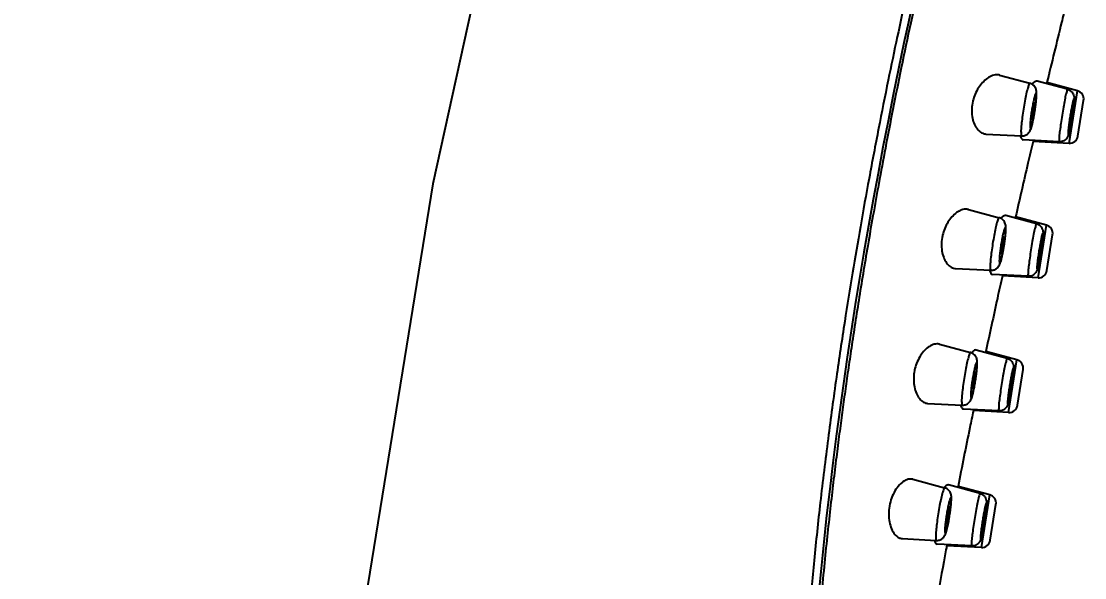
# Model space of a CAD drawing. Header units: millimetres. Extents: x 3631 to 3841, y 294 to 591.
# Drawn here: x 3685.21 to 3733.47, y 473.88 to 499.15 of the extents above; entities that cross this region are included whole.
import ezdxf

# ---------------------------------------------------------------- set-up
doc = ezdxf.new("R2010")
doc.units = ezdxf.units.MM
doc.header["$LTSCALE"] = 0.1
for name, color, linetype in [('DIM', 3, 'Continuous'), ('HP66100-001', 7, 'Continuous'), ('HP66100-004', 7, 'Continuous'), ('HP66100-005', 7, 'Continuous')]:
    doc.layers.add(name, color=color, linetype=linetype)
doc.styles.get("Standard").update_dxf_attribs({"font": 'arial.ttf'})
doc.dimstyles.new('STANDARD$0', dxfattribs={"dimscale": 0, "dimtxt": 3, "dimasz": 2.5, "dimexe": 1.25, "dimexo": 0.625, "dimtad": 1, "dimdsep": 46, "dimtxsty": 'Standard', "dimcen": 0, "dimclrt": 256, "dimadec": 0, "dimazin": 0, "dimtfac": 0.6, "dimtmove": 0, "dimatfit": 3, "dimfxl": 0, "dimtolj": 1, "dimarcsym": 0})

# ---------------------------------------------------------------- blocks, each defined once
blk = doc.blocks.new('*D49')
at = {"layer": 'Defpoints', "color": 0}
for p in [(3715.962922076446, 538.3824565455918), (3667.4633479389, 353.8126951768612), (3714.527057251681, 353.8126951768611)]:
    blk.add_point(p, dxfattribs=at)
at = {"layer": 'DIM', "color": 0, "lineweight": -2}
for p, q in [((3715.337922076446, 538.3824565455918), (3666.2133479389, 538.3824565455918)), ((3667.4633479389, 534.3824565455918), (3667.4633479389, 357.8126951768612)), ((3713.902057251681, 353.8126951768611), (3666.2133479389, 353.8126951768612))]:
    blk.add_line(p, q, dxfattribs=at)
at = {"layer": 'DIM', "color": 0}
for points in [[(3666.796681272233, 534.3824565455918), (3668.130014605566, 534.3824565455918), (3667.4633479389, 538.3824565455918)], [(3666.796681272233, 357.8126951768612), (3668.130014605566, 357.8126951768612), (3667.4633479389, 353.8126951768612)]]:
    blk.add_solid(points, dxfattribs=at)
at = {"layer": 'DIM', "color": 0, "insert": (3661.732618061683, 446.097575861227), "char_height": 10, "attachment_point": 5, "rotation": 90}
blk.add_mtext('\\A1;184.57', dxfattribs=at)

msp = doc.modelspace()

# ---------------------------------------------------------------- linework, layer by layer
at = {"layer": 'HP66100-001', "color": 7, "linetype": 'Continuous'}
msp.add_lwpolyline([(3715.367377130196, 537.9403911424042), (3709.014090213635, 515.1029354526199), (3703.884411671969, 491.7674382975969), (3700.009840312756, 467.8823783360713), (3697.288048991461, 442.833517704428), (3695.715399846029, 416.4986022504186), (3695.364275018963, 389.4784129970677), (3696.280082073176, 362.7523951216522)], dxfattribs=at)
for points, start_tangent, end_tangent in [([(3733.110535013895, 528.1821655526843), (3732.698967637878, 526.9383900770848), (3731.854656501157, 524.3287795600124), (3731.099736635878, 521.9233917564043), (3730.422995339817, 519.703062749176), (3729.81829841608, 517.6626834597583), (3729.278614539914, 515.7923543884527), (3728.771650557217, 513.9889911166669), (3728.265428635384, 512.1391251583532), (3727.801141765098, 510.3952749007361), (3727.375751691657, 508.7542217951204), (3726.968413150486, 507.1405956581567), (3726.56462063656, 505.4967542597587), (3726.15467799813, 503.7785498802469), (3725.744270339282, 502.0036804890472), (3725.350405608178, 500.2436640633763), (3724.962255306148, 498.4493608628206), (3724.549859569229, 496.4704353015336), (3724.11228028165, 494.2771313417666), (3723.682699265443, 492.0141710819845), (3723.286246694117, 489.8108185447433), (3722.93161025901, 487.7275753873857), (3722.576073143778, 485.509339015687), (3722.199093192715, 482.9794996108426), (3721.81925986911, 480.1871381759757), (3721.467834020873, 477.2999180555257), (3721.184587909891, 474.6606724699931), (3720.950787464199, 472.1593230938153), (3720.746512215013, 469.5833639478242), (3720.567252667308, 466.7683478687622), (3720.421901670236, 463.5769479552546), (3720.335858533484, 460.0061552934616), (3720.346019925928, 456.0731722333574), (3720.535248678965, 451.699949482138), (3720.949761823952, 447.5196463699226)], (-0.3161643400950561, -0.9487044376686861), (0.13001300887912, -0.9915122881347452)), ([(3733.252057448188, 527.7888736599881), (3725.266388677735, 498.1698795128775), (3720.681452007739, 459.8438666849366)], (-0.3113601026911819, -0.950292000625143), (-0.0130781138277763, -0.9999144778123316))]:
    msp.add_spline(points, degree=3, dxfattribs=dict(at, start_tangent=start_tangent, end_tangent=end_tangent))
at = {"layer": 'HP66100-004', "color": 7, "linetype": 'Continuous'}
for points, start_tangent, end_tangent in [([(3733.46771869425, 528.1002305017696), (3732.015971133962, 523.5700492941174), (3730.779704329278, 519.5006765891187), (3729.713066587722, 515.8012051006747), (3728.776695738791, 512.384481023812), (3727.953773917869, 509.2329754766148), (3727.235261680637, 506.3510287892047), (3726.605527718054, 503.707668441969), (3726.054065034671, 501.2877588485101), (3725.571058577298, 499.0754850400784), (3725.143959375323, 497.0375639116144), (3724.762067898896, 495.1426669675013), (3724.421631204685, 493.3875158878336), (3724.122285394561, 491.7851690490111), (3723.857722314155, 490.3162196110604), (3723.621351791518, 488.956118468611), (3723.407300325851, 487.6807740194148), (3723.211540789074, 486.4736590033727), (3723.025646426065, 485.2869414787961), (3722.857905471722, 484.1780614431096), (3722.710191413017, 483.1677658188901), (3722.575225495501, 482.2136240184883), (3722.445935579164, 481.2687313865582), (3722.31593032725, 480.2849546466886), (3722.179964669224, 479.2152660766262), (3722.039620036868, 478.0595392973302), (3721.901380123673, 476.8606875967942), (3721.762465819148, 475.5853464299641), (3721.621485344413, 474.2033195151834), (3721.478607213454, 472.6866696326152), (3721.336656168403, 471.0257870317594), (3721.204141214051, 469.2825260898709), (3721.086877564392, 467.5045729314005), (3720.987719877925, 465.7137804875347), (3720.905343116556, 463.8599205542324), (3720.839525913055, 461.835680050709), (3720.797825800747, 459.6022734888522)], (-0.3125283172136327, -0.9499084434510596), (-0.0113502489958281, -0.9999355838491462)), ([(3732.584592736494, 499.7848417257354), (3732.415365753316, 499.0963319716342), (3731.75325246162, 496.3619920190764)], (-0.2393636815224569, -0.9709299809811291), (-0.2327231098948216, -0.9725430345855565)), ([(3731.121122322022, 493.6901149079627), (3730.892107618003, 492.7070358197711), (3730.330380671544, 490.2606874424165)], (-0.227770241025833, -0.9737149055565669), (-0.2215769835249393, -0.9751428820290844)), ([(3729.729261542961, 487.5839457453643), (3729.503466300505, 486.5616022968208), (3728.979292920868, 484.148188315774)], (-0.2166264237896324, -0.9762545736210994), (-0.2096267447980897, -0.9777814826766545)), ([(3728.413748389897, 481.4659991111189), (3728.25682673407, 480.7039347052429), (3727.719498592754, 478.0220837113261)], (-0.2027758458238428, -0.9792251816361879), (-0.1921717498057507, -0.9813613088850589)), ([(3727.205939568142, 475.3319066658416), (3727.171409513157, 475.1456528261713), (3726.781441063976, 472.9860865772139), (3726.588800495566, 471.8764169617627)], (-0.1826408240018579, -0.9831797035170746), (-0.1686867799990123, -0.985669706470461))]:
    msp.add_spline(points, degree=3, dxfattribs=dict(at, start_tangent=start_tangent, end_tangent=end_tangent))
at = {"layer": 'HP66100-005', "color": 7, "linetype": 'Continuous'}
for p, q in [((3729.603542166436, 496.7025809742026), (3730.979914842087, 496.3331906895186)), ((3731.147570667248, 496.3465361142117), (3731.089768333494, 496.2808407551653)), ((3732.689839861394, 496.062398344652), (3731.310993341271, 496.432072329773)), ((3731.753252572753, 496.3619924894033), (3731.73997965581, 496.3170595419725)), ((3733.133571506042, 495.9921371465981), (3731.753252572753, 496.3619924894033)), ((3732.755401371734, 493.604465526175), (3733.133571408802, 495.9921371723966)), ((3728.395966902705, 495.5414424202478), (3728.390685811471, 495.5195525058824)), ((3731.188526087243, 495.2277769001269), (3731.167699669484, 495.079716720459)), ((3731.259409692597, 495.463139248118), (3731.263881769838, 495.5039318159095)), ((3732.95203391277, 495.2527078832162), (3732.925390036547, 495.0535367771438)), ((3733.161686932174, 493.9334695896976), (3733.418283324557, 495.5535554553068)), ((3731.11874381501, 494.6030545532515), (3731.161470448684, 494.8146195192772)), ((3731.167699669484, 495.079716720459), (3731.141753659264, 494.9324674043404)), ((3731.161470448684, 494.8146195192772), (3731.206145351318, 495.0736275142124)), ((3732.825251875115, 494.8171862404274), (3732.803402785924, 494.6692880358137)), ((3732.888371814938, 494.8071890159116), (3732.823205746389, 494.4270367193311)), ((3732.840715192094, 494.6633783317418), (3732.865638532867, 494.8107896229139)), ((3732.865638532867, 494.8107896229139), (3732.887487622057, 494.9586878275277)), ((3732.925390036547, 495.0535367771438), (3732.888371814938, 494.8071890159116)), ((3728.98413200794, 494.0297459439735), (3730.60176092116, 493.9456208363424)), ((3732.311675696468, 493.6747637689276), (3730.680912176171, 493.7599925970369)), ((3731.129404567692, 493.7365530426099), (3731.121122218828, 493.6901144674032)), ((3732.755401472944, 493.6044655222059), (3731.121122218828, 493.6901144674032)), ((3728.18901195467, 490.6003727585261), (3729.584151206446, 490.2259459089757)), ((3731.278844394979, 489.9575660497641), (3729.88445402877, 490.3314073977979)), ((3729.721951274618, 490.2463892980032), (3729.669913373436, 490.1867799997679)), ((3730.330380768786, 490.2606878690844), (3730.317482297602, 490.2153109250521)), ((3731.725728696901, 489.8868055192548), (3730.330380768786, 490.2606878690844)), ((3731.347558560607, 487.4991339008161), (3731.725728599659, 489.8868055450534)), ((3727.017232629983, 489.428517207133), (3727.012991181642, 489.4094458750053)), ((3729.863646058941, 489.355894467575), (3729.868118134198, 489.3966870353668)), ((3731.753844121047, 487.8281379623536), (3732.010440513431, 489.4482238279635)), ((3729.771936033844, 488.9724719399163), (3729.745990023624, 488.8252226237975)), ((3729.765706815027, 488.7073747387343), (3729.810381715678, 488.9663827336697)), ((3729.792762453586, 489.1205321195831), (3729.771936033844, 488.9724719399163)), ((3731.454643066452, 488.7059573280256), (3731.476492155642, 488.8538555326395)), ((3731.514394570132, 488.9487044822556), (3731.477376348524, 488.7023567210236)), ((3731.541038446355, 489.1478755883282), (3731.514394570132, 488.9487044822556)), ((3729.722980179369, 488.4958097727085), (3729.765706815027, 488.7073747387343)), ((3731.414256408699, 488.7123539455393), (3731.392407319509, 488.5644557409257)), ((3731.477376348524, 488.7023567210236), (3731.412210279974, 488.3222044244429)), ((3731.429719727663, 488.5585460368537), (3731.454643066452, 488.7059573280256)), ((3727.608518267373, 487.9214532650101), (3729.205997287504, 487.8383760557995)), ((3730.900680230052, 487.5699314740395), (3729.286768846724, 487.6542795563464)), ((3729.732856097231, 487.6056844089247), (3729.729261435797, 487.5839452591614)), ((3731.347558661816, 487.4991338948627), (3729.729261435797, 487.5839452591614)), ((3729.73701379562, 487.630749879731), (3729.732856097231, 487.6056844089247)), ((3726.871382183371, 484.4830144398206), (3728.287082796865, 484.1030693411252)), ((3729.945838085003, 483.840381486116), (3728.53449847022, 484.2187669924732)), ((3728.979293055815, 484.1481889488299), (3728.966971449594, 484.1028193534087)), ((3730.391268880109, 483.7698511677614), (3728.979293055815, 484.1481889488299)), ((3730.013098745801, 481.3821795493228), (3730.391268782868, 483.76985119356)), ((3725.747798103154, 483.2978020607865), (3725.744619528285, 483.2820241883328)), ((3728.566577647374, 483.2330178997247), (3728.571049722632, 483.2738104675165)), ((3730.419384304256, 481.7111836128446), (3730.675980698624, 483.3312694784548)), ((3728.425911767803, 482.3729332048584), (3728.468638403462, 482.5844981708839)), ((3728.474867622278, 482.849595372066), (3728.448921612057, 482.7023460559471)), ((3728.468638403462, 482.5844981708839), (3728.513313304113, 482.8435061658191)), ((3728.49569404202, 482.9976555517328), (3728.474867622278, 482.849595372066)), ((3730.081250098724, 482.5951693818915), (3730.059401009534, 482.4472711772778)), ((3730.144370038548, 482.5851721573756), (3730.079203969999, 482.2050198607951)), ((3730.096713417688, 482.4413614732059), (3730.121636756477, 482.5887727643779)), ((3730.121636756477, 482.5887727643779), (3730.143485845666, 482.7366709689917)), ((3730.181388260155, 482.8315199186078), (3730.144370038548, 482.5851721573756)), ((3730.20803213638, 483.0306910246802), (3730.181388260155, 482.8315199186078)), ((3726.334387849183, 481.7973838011006), (3727.908928877923, 481.7154994879493)), ((3727.841206993061, 481.7181303104986), (3727.8457643384, 481.7017540015445)), ((3727.8457643384, 481.7017540015445), (3727.847845751572, 481.6945080171748)), ((3727.847845751572, 481.6945080171748), (3727.852887537662, 481.6774912955339)), ((3729.567673920076, 481.4527469103917), (3727.972626786093, 481.5361090881358)), ((3728.420840896851, 481.5130604151152), (3728.413748153742, 481.4659979620923)), ((3730.013098845026, 481.3821795433693), (3728.413748153742, 481.4659979620923)), ((3725.66856026432, 478.3482613816111), (3727.111995640741, 477.9608728405969)), ((3727.095765309769, 477.9715767383366), (3727.092202461887, 477.966690957917)), ((3727.107218541573, 477.9871057760691), (3727.095765309769, 477.9715767383366)), ((3728.71551970004, 477.706932751768), (3727.278850768957, 478.092109144589)), ((3727.719498858677, 478.0220850707102), (3727.70807749599, 477.9770318128454)), ((3729.155901739484, 477.6372020785719), (3727.719498858677, 478.0220850707102)), ((3728.777731603192, 475.2495304601332), (3729.155901640259, 477.6372021043703)), ((3724.608352727973, 477.1336791469321), (3724.606786745538, 477.1244393334033)), ((3724.610549091437, 477.1462496811449), (3724.608352714082, 477.1336791489167)), ((3727.320606883911, 476.8554590512042), (3727.299780464169, 476.7073988715374)), ((3727.391490489266, 477.0908213991961), (3727.395962564523, 477.1316139669879)), ((3728.977713751418, 476.8972422923168), (3728.951069877178, 476.6980711842598)), ((3729.184017163631, 475.5785345256396), (3729.440613556015, 477.1986203892651)), ((3727.250824611679, 476.2307367043297), (3727.293551245352, 476.4423016703553)), ((3727.299780464169, 476.7073988715374), (3727.273834455934, 476.5601495554185)), ((3727.293551245352, 476.4423016703553), (3727.338226147988, 476.7013096652905)), ((3728.850931715745, 476.4617206495279), (3728.829082626556, 476.3138224449143)), ((3728.914051655569, 476.4517234230277), (3728.848885587021, 476.0715711284314)), ((3728.866395032725, 476.3079127388579), (3728.891318373498, 476.4553240300299)), ((3728.891318373498, 476.4553240300299), (3728.913167460703, 476.6032222346437)), ((3728.951069877178, 476.6980711842598), (3728.914051655569, 476.4517234230277)), ((3725.190149917548, 475.6535829815272), (3726.733841721798, 475.5733029874208)), ((3726.641609546441, 475.5776217817279), (3726.646213345003, 475.5608506183952)), ((3726.646213345003, 475.5608506183952), (3726.647927061705, 475.554742736)), ((3728.337355537099, 475.3192981760437), (3726.770442285115, 475.4011899886281)), ((3727.211917064787, 475.3781171959702), (3727.205939187118, 475.3319046098976)), ((3728.777731704401, 475.2495304541798), (3727.205939187118, 475.3319046098976))]:
    msp.add_line(p, q, dxfattribs=at)
for centre, start, end in [((3733.03246372884, 495.6147982527043), 350.9999167610902, 74.99998219679652), ((3732.775846392022, 493.9945801557573), 267.0000177042103, 351.000082769202), ((3731.624620919697, 489.5094666273457), 350.9999167655073, 74.99998219782326), ((3731.36800358288, 487.8892485284138), 267.0000177289982, 351.0000828869985), ((3730.290161102906, 483.3925122758523), 350.9999167672021, 74.99998219809129), ((3730.033543766089, 481.7722941769206), 267.0000177569154, 351.000083019405), ((3729.054793962282, 477.2598631866625), 350.9999167682087, 74.99998219830708), ((3728.798176625465, 475.639645087731), 267.0000177848831, 351.0000831521043)]:
    msp.add_arc(centre, 0.3906500005937881, start, end, dxfattribs=at)
for points, start_tangent, end_tangent in [([(3729.605839054849, 496.7014581925837), (3729.523569674883, 496.7158583542912), (3729.286898184658, 496.6825311119218), (3729.050792067146, 496.5603199062801), (3728.833955674411, 496.3701819496829), (3728.647647445494, 496.1291320487264), (3728.495695935235, 495.8407510308817), (3728.395966902705, 495.5414424202478)], (-0.965502553542883, 0.2603935849865977), (-0.2400356895331853, -0.9707640638952024)), ([(3730.97990283585, 496.3331749742474), (3730.978961661962, 496.3333933984599), (3730.937553600875, 496.2800435172079), (3730.881689817978, 496.11505956402), (3730.816841438432, 495.8545901242614), (3730.749348420233, 495.5241296029698), (3730.685827434384, 495.1560377838977)], (-0.9560819117762442, 0.2930996041864982), (-0.1564344653596842, -0.9876883405445414)), ([(3731.263881769838, 495.5039318159095), (3731.278113324287, 495.6572788577423), (3731.285224620506, 495.7760756066384), (3731.286675589143, 495.8691769839481), (3731.282660647891, 495.9477723739967), (3731.270413347379, 496.0243496763337), (3731.244580054888, 496.1029556695764), (3731.19551971043, 496.1872641332853), (3731.120299239894, 496.2635299858938), (3731.00918276577, 496.3241110530842), (3730.979904199202, 496.3331933308907)], (0.1059700886440502, 0.9943693178657376), (-0.965853849827508, 0.2590875156648464)), ([(3731.311413091226, 496.4282851696604), (3731.284855792871, 496.4336145934402), (3731.180822738666, 496.378742301479), (3731.147570667248, 496.3465361142117)], (-0.9415176081246605, 0.3369637867653115), (-0.698408628640596, -0.7156992297329667)), ([(3731.204677113545, 495.0738600680792), (3731.240687946372, 495.3233346999652), (3731.266515422287, 495.5511884207021), (3731.279354132178, 495.7333470956261), (3731.277934663541, 495.8518379513993), (3731.26240265104, 495.895127983206), (3731.234281668304, 495.8589436116323), (3731.196329976644, 495.7468417012889), (3731.152270132698, 495.5698095328302), (3731.106424465168, 495.3452317883055), (3731.063465801537, 495.0962257429845)], (0.156434464494643, 0.9876883406815502), (-0.156434464494643, -0.9876883406815502)), ([(3732.689830403257, 496.0623936949639), (3732.689496092066, 496.0624713584498), (3732.660932954345, 496.0070866422733), (3732.616657079496, 495.8402679554669), (3732.561004255115, 495.5783373209323), (3732.49941525142, 495.2469441670495), (3732.437929033024, 494.8785321525489)], (-0.955969621472862, 0.2934656416363472), (-0.1564344645179251, -0.9876883406778628)), ([(3732.689827450318, 496.0623976024483), (3732.710384390566, 496.0562847766587), (3732.844098281801, 495.9809837968608), (3732.939300579937, 495.8597580849897), (3732.975913927416, 495.7541291478577), (3732.985194496663, 495.6759146393091), (3732.985217246993, 495.6043732449684), (3732.980216544062, 495.5192992139696), (3732.969699104177, 495.4055830918377), (3732.95203391277, 495.2527078832162)], (0.9659833494473146, -0.2586042702480906), (-0.1238386606245563, -0.9923023662849525)), ([(3732.887843036442, 494.8072727757874), (3732.925308011125, 495.057164290024), (3732.955115405802, 495.2843355544139), (3732.974158653257, 495.4653196542021), (3732.980572123162, 495.5823836411301), (3732.973730885913, 495.6240800741717), (3732.954304947091, 495.5863051877493), (3732.92420085746, 495.4727727769214), (3732.886369567522, 495.2946041754542), (3732.844525326786, 495.0693074478396), (3732.803047373523, 494.8207030895383)], (0.1564344650135581, 0.9876883405993623), (-0.1564344650135581, -0.9876883405993623)), ([(3728.390685742013, 495.5195525158047), (3728.341331254669, 495.1713142381843), (3728.357832718226, 494.8286677930593), (3728.435097825142, 494.5305217096497), (3728.564273418288, 494.2880550449325), (3728.737741456877, 494.1159998427761), (3728.944949470591, 494.0335989419248), (3728.984570424122, 494.0298622338063)], (-0.2290100178319943, -0.9734240657250004), (0.9988203870428713, -0.04855753728854841)), ([(3730.685827434384, 495.1560377838977), (3730.632491865361, 494.7863259404321), (3730.594562531102, 494.4511609408387), (3730.575746850459, 494.1833536183918), (3730.577899223468, 494.0092313966578), (3730.600800525386, 493.9457212084847), (3730.601741348016, 493.9456382384406)], (-0.1564344649724396, -0.9876883406058748), (0.9997997720976365, -0.0200103901389816)), ([(3731.100443247583, 495.0903690906047), (3731.126389255818, 495.2376184067235), (3731.153504812446, 495.3616394861272), (3731.177661813958, 495.4435512429566), (3731.195182581247, 495.4708833543966), (3731.195480516516, 495.4708143473084)], (0.156434463647576, 0.9876883408157127), (0.9562497248281255, -0.2925516429045206)), ([(3731.195480516516, 495.4708143473084), (3731.203399733267, 495.4394747563437), (3731.201062283617, 495.3541071222428), (3731.188526087243, 495.2277769001269)], (0.9562497239924732, -0.292551645635978), (-0.1110204124941306, -0.9938181262231199)), ([(3731.206145351318, 495.0736275142124), (3731.24055666958, 495.3098300566919), (3731.259409692597, 495.463139248118)], (0.1564344653913139, 0.9876883405395317), (0.1119280736104524, 0.9937163107939072)), ([(3732.906663406462, 495.1998035286168), (3732.906556328689, 495.1998283825197), (3732.894176868282, 495.1716819664051), (3732.874378454311, 495.0890798767409), (3732.850175215887, 494.9645975315993), (3732.825251875115, 494.8171862404274)], (-0.9559222272167661, 0.293619984866387), (-0.1564344673333954, -0.9876883402319362)), ([(3732.887487622057, 494.9586878275277), (3732.902936134652, 495.0845567839065), (3732.909632173827, 495.1692340871571), (3732.906663406462, 495.1998035286168)], (0.1284518249338417, 0.9917157499360216), (-0.9559222272157163, 0.2936199848698049)), ([(3731.063465801537, 495.0962257429845), (3731.027454970695, 494.8467511368973), (3731.001627488826, 494.618897356626), (3730.98878878092, 494.4367386380421), (3730.990208257494, 494.3182477882226), (3731.005740289841, 494.27495781992), (3731.033861296391, 494.311142308579), (3731.071813011865, 494.4232443697456), (3731.115872877641, 494.6002767029179), (3731.161718557077, 494.8248545903266), (3731.204677113545, 495.0738600680792)], (-0.1564344654779469, -0.9876883405258103), (0.1564344654779469, 0.9876883405258103)), ([(3731.073265012443, 494.6991760191316), (3731.072960333836, 494.6992024546828), (3731.064743181816, 494.7306110527356), (3731.067080631465, 494.8159786888209), (3731.07961682784, 494.9423089109378), (3731.100443247583, 495.0903690906047)], (-0.9998509614396116, 0.0172642668041335), (0.156434463647576, 0.9876883408157127)), ([(3731.141753659264, 494.9324674043404), (3731.11463810462, 494.8084463249374), (3731.090481101124, 494.7265345681074), (3731.073265012443, 494.6991760191316)], (-0.2015200033009261, -0.9794843991966359), (-0.9998509613056459, 0.0172642745626899)), ([(3732.437929033024, 494.8785321525489), (3732.382564155914, 494.509178229895), (3732.338720309134, 494.1748795745722), (3732.310711397178, 493.9085759926397), (3732.301275770852, 493.7362739997993), (3732.311331137308, 493.6747997777164), (3732.311674208091, 493.674769996295)], (-0.1564344631986902, -0.9876883408868091), (0.999859693222184, -0.0167509363809922)), ([(3732.803047373523, 494.8207030895383), (3732.765582547678, 494.5708126370101), (3732.735775107358, 494.3436411781391), (3732.716731800368, 494.1626567310642), (3732.71031828482, 494.0455924563823), (3732.717159492302, 494.0038957911542), (3732.7365854212, 494.0416705465993), (3732.766689516785, 494.1552029395677), (3732.804520828553, 494.3333716243828), (3732.846365099055, 494.5586685067888), (3732.887843036442, 494.8072727757874)], (-0.1564344644548925, -0.9876883406878463), (0.1564344644548925, 0.9876883406878463)), ([(3732.803402785924, 494.6692880358137), (3732.787954275314, 494.5434190794347), (3732.781258236139, 494.4587417781687), (3732.784334081277, 494.4281474828061), (3732.784443598005, 494.4281380306228)], (-0.1284518288502116, -0.9917157494287544), (0.9998696287482152, -0.0161469968386203)), ([(3732.784443598005, 494.4281380306228), (3732.796713539699, 494.4562938969362), (3732.81651195367, 494.5388959866003), (3732.840715192094, 494.6633783317418)], (0.9998696286962162, -0.0161470000585512), (0.1842920753252844, 0.9828715231261407)), ([(3730.601736745957, 493.9456182723659), (3730.620906197817, 493.9450879777105), (3730.773410268843, 493.9748688812695), (3730.893878303804, 494.0515018528564), (3730.971749644329, 494.1467347718584), (3731.014303654111, 494.2316210888124), (3731.047424085573, 494.3243617035037), (3731.080946208024, 494.4430414183787), (3731.11874381501, 494.6030545532515)], (0.9986479485737344, -0.05198340898279261), (0.2135296324346856, 0.9769365875389806)), ([(3732.823205746389, 494.4270367193311), (3732.796513924597, 494.2888890100685), (3732.77387433285, 494.1808893451727), (3732.754713305201, 494.0976125327668), (3732.73803470301, 494.0329481324318), (3732.722140701469, 493.9799425721992), (3732.703722191118, 493.9301932026934), (3732.678014896644, 493.877794999298), (3732.635133848871, 493.8161441009711), (3732.564803066239, 493.7503259826157), (3732.471356224836, 493.6996823409422), (3732.34897597733, 493.6745874717234), (3732.311670596298, 493.6747755092416)], (-0.1829452608660745, -0.9831231009017355), (-0.998617908418712, 0.0525573304633805)), ([(3730.546747001244, 493.950632402438), (3730.609286956467, 493.8046282938512), (3730.681243972999, 493.7608109084204)], (0.2111512096050605, -0.9774534089573373), (0.9897225509890916, -0.1430009512683221)), ([(3728.191011141985, 490.5993335800073), (3728.11413942687, 490.6130938430142), (3727.883430430454, 490.5810602855914), (3727.653036549143, 490.4597095580325), (3727.441052523768, 490.2687218456166), (3727.259343165894, 490.0251301409171), (3727.112455785234, 489.7333330310973), (3727.017232629983, 489.428517207133)], (-0.9652992319748174, 0.2611463052559383), (-0.2218111853338145, -0.9750896359108778)), ([(3729.884807565816, 490.3281626397871), (3729.861096527547, 490.3332929942028), (3729.758835901536, 490.2817500754481), (3729.721951274618, 490.2463892980032)], (-0.939029829911912, 0.3438356853725421), (-0.696351316912807, -0.7177010822297814)), ([(3729.584139200209, 490.2259301937045), (3729.583198026322, 490.2261486179171), (3729.54178996325, 490.1727987346804), (3729.485926180354, 490.0078147775237), (3729.421077800806, 489.7473453437185), (3729.353584784593, 489.4168848224267), (3729.290063800729, 489.0487930033547)], (-0.9560818333137513, 0.2930998601286195), (-0.1564344651089264, -0.9876883405842573)), ([(3729.868118134198, 489.3966870353668), (3729.882349690631, 489.5500340791839), (3729.88946098685, 489.6688308260952), (3729.890911955488, 489.7619322034053), (3729.886897012251, 489.8405275934539), (3729.874649713724, 489.9171048977762), (3729.848816419249, 489.9957108890337), (3729.799756076775, 490.0800193527426), (3729.724535604254, 490.1562852073356), (3729.61341913013, 490.2168662725412), (3729.584140563562, 490.225948550348)], (0.1059700886440502, 0.9943693178657376), (-0.965853849827508, 0.2590875156648464)), ([(3731.278834936842, 489.9575614000759), (3731.278500625651, 489.9576390615771), (3731.249937487929, 489.9022543473853), (3731.205661613081, 489.7354356605787), (3731.150008788699, 489.473505026044), (3731.088419785005, 489.1421118721615), (3731.026933566608, 488.773699857661)], (-0.9559696201485671, 0.2934656459502616), (-0.1564344645179251, -0.9876883406778628)), ([(3731.278831983902, 489.9575653075601), (3731.299388926135, 489.9514524817706), (3731.433102815386, 489.8761515019725), (3731.528305113521, 489.7549257901018), (3731.564918461001, 489.6492968529698), (3731.574199030246, 489.5710823444208), (3731.574221780578, 489.4995409500805), (3731.569221079632, 489.4144669190822), (3731.558703637761, 489.3007507969497), (3731.541038446355, 489.1478755883282)], (0.9659833494473146, -0.2586042702480906), (-0.1238386606245563, -0.9923023662849525)), ([(3727.012991149889, 489.4094458809586), (3726.968856603334, 489.0582293520395), (3726.989203491983, 488.7168992588427), (3727.067501815975, 488.4208760924786), (3727.19577117239, 488.1792268600113), (3727.366001126848, 488.0080112827906), (3727.568061518995, 487.9255792470873), (3727.609043104649, 487.9215954347334)], (-0.2123727185133038, -0.9771887373641128), (0.9988459269680457, -0.04802930542226871)), ([(3729.808913477904, 488.9666152875362), (3729.84492431867, 489.2160899829264), (3729.870751778709, 489.4439435667318), (3729.8835904886, 489.6261021384623), (3729.882171043777, 489.7445930101118), (3729.86663907295, 489.7878831907559), (3729.83851814578, 489.7516990831214), (3729.80056651167, 489.6395975180809), (3729.756506713367, 489.4625657246924), (3729.710661073622, 489.2379883076106), (3729.667702165896, 488.9889809624425)], (0.1564344648647408, 0.9876883406229326), (-0.1564344648647408, -0.9876883406229326)), ([(3729.704679611943, 488.9831243100626), (3729.730625622162, 489.1303736261806), (3729.757741176806, 489.254394705584), (3729.781898180302, 489.3363064624136), (3729.799418945606, 489.3636385758389), (3729.799716882861, 489.3635695667657)], (0.156434463647576, 0.9876883408157127), (0.9562497248281255, -0.2925516429045206)), ([(3729.799716882861, 489.3635695667657), (3729.807636097626, 489.3322299777853), (3729.805298647977, 489.2468623417001), (3729.792762453586, 489.1205321195831)], (0.9562497239924732, -0.292551645635978), (-0.1110204124941306, -0.9938181262231199)), ([(3729.810381715678, 488.9663827336697), (3729.84479303394, 489.2025852761492), (3729.863646058941, 489.355894467575)], (0.1564344653913139, 0.9876883405395317), (0.1119280736104524, 0.9937163107939072)), ([(3731.476847570027, 488.7024404808994), (3731.514312550664, 488.952332034826), (3731.544119943355, 489.1795032912779), (3731.563163188827, 489.3604873771743), (3731.569576656746, 489.4775513541802), (3731.562735419498, 489.5192477792837), (3731.543309478692, 489.4814728888922), (3731.513205391044, 489.3679404760804), (3731.475374101106, 489.189771876597), (3731.433529860371, 488.9644751569205), (3731.392051907108, 488.7158707946502)], (0.1564344650135581, 0.9876883405993623), (-0.1564344650135581, -0.9876883405993623)), ([(3729.290063800729, 489.0487930033547), (3729.236728235674, 488.6790811956103), (3729.198798893477, 488.3439161206057), (3729.179983216804, 488.0761088140349), (3729.182135589812, 487.9019866101615), (3729.205036893715, 487.8384764279424), (3729.20597771436, 487.8383934578985)], (-0.15643446547397, -0.9876883405264402), (0.9997997657239731, -0.0200107085903667)), ([(3729.667702165896, 488.9889809624425), (3729.631691327116, 488.7395062829278), (3729.605863863108, 488.5116526634012), (3729.593025155202, 488.3294940658719), (3729.594444605979, 488.2110031981917), (3729.609976586727, 488.167713055253), (3729.63809752779, 488.2038972323454), (3729.676049177774, 488.3159988866889), (3729.720108987985, 488.4930307753327), (3729.765954633684, 488.7176082777489), (3729.808913477904, 488.9666152875362)], (-0.1564344648647408, -0.9876883406229326), (0.1564344648647408, 0.9876883406229326)), ([(3729.677501376803, 488.5919312385887), (3729.677196698196, 488.5919576741398), (3729.668979546175, 488.6233662721934), (3729.671316995825, 488.708733908278), (3729.683853192199, 488.8350641303948), (3729.704679611943, 488.9831243100626)], (-0.9998509614396116, 0.0172642668041335), (0.156434463647576, 0.9876883408157127)), ([(3731.495667940047, 489.0949712337288), (3731.495560862273, 489.0949960876318), (3731.483181401867, 489.0668496715178), (3731.463382987896, 488.9842475818527), (3731.439179749472, 488.8597652367114), (3731.414256408699, 488.7123539455393)], (-0.9559222272167661, 0.293619984866387), (-0.1564344673333954, -0.9876883402319362)), ([(3731.476492155642, 488.8538555326395), (3731.491940668236, 488.9797244890185), (3731.498636707411, 489.0644017922691), (3731.495667940047, 489.0949712337288)], (0.1284518249338417, 0.9917157499360216), (-0.9559222272157163, 0.2936199848698049)), ([(3729.205973110316, 487.8383734918229), (3729.225142562176, 487.8378431971676), (3729.377646633202, 487.8676241007265), (3729.498114668163, 487.9442570742989), (3729.575986008689, 488.0394899913146), (3729.618540018471, 488.1243763082692), (3729.651660449933, 488.2171169229606), (3729.685182572383, 488.3357966378359), (3729.722980179369, 488.4958097727085)], (0.9986479485737344, -0.05198340898279261), (0.2135296324346856, 0.9769365875389806)), ([(3729.745990023624, 488.8252226237975), (3729.71887446898, 488.7012015443938), (3729.694717465484, 488.6192897875644), (3729.677501376803, 488.5919312385887)], (-0.2015200033009261, -0.9794843991966359), (-0.9998509613056459, 0.0172642745626899)), ([(3731.026933566608, 488.773699857661), (3730.971568691482, 488.4043459528675), (3730.927724840734, 488.0700472618236), (3730.899715930763, 487.8037436977518), (3730.890280304438, 487.6314417029268), (3730.900335670893, 487.5699674828284), (3730.900678741676, 487.5699377014068)], (-0.1564344631986902, -0.9876883408868091), (0.9998596918767223, -0.0167510166911131)), ([(3731.392051907108, 488.7158707946502), (3731.354587031651, 488.4659799908653), (3731.324779607206, 488.2388085954983), (3731.305736320061, 488.0578242635236), (3731.299322818404, 487.9407600840989), (3731.306164035808, 487.899063496266), (3731.325589968676, 487.9368382933856), (3731.355694062277, 488.050370692307), (3731.393525368091, 488.2285393513245), (3731.435369626687, 488.4538361821332), (3731.476847570027, 488.7024404808994)], (-0.1564344646411144, -0.9876883406583518), (0.1564344646411144, 0.9876883406583518)), ([(3731.392407319509, 488.5644557409257), (3731.376958808899, 488.4385867845467), (3731.370262769723, 488.353909481296), (3731.373338614862, 488.3233151859334), (3731.37344813159, 488.3233057357348)], (-0.1284518288502116, -0.9917157494287544), (0.9998696287482152, -0.0161469968386203)), ([(3731.37344813159, 488.3233057357348), (3731.385718073284, 488.3514616020481), (3731.405516487255, 488.4340636917123), (3731.429719727663, 488.5585460368537)], (0.9998696286962162, -0.0161470000585512), (0.1842920753252844, 0.9828715231261407)), ([(3731.412210279974, 488.3222044244429), (3731.385518458182, 488.1840567151812), (3731.362878866434, 488.0760570502847), (3731.343717838785, 487.9927802378785), (3731.32703923858, 487.9281158355591), (3731.311145235053, 487.8751102773113), (3731.292726724704, 487.8253609078054), (3731.26701943023, 487.7729627044099), (3731.224138382455, 487.7113118060831), (3731.153807599824, 487.6454936877273), (3731.060360758421, 487.5948500460543), (3730.937980510914, 487.5697551768353), (3730.900675129883, 487.5699432143534)], (-0.1829452608660745, -0.9831231009017355), (-0.998617908418712, 0.0525573304633805)), ([(3729.151637511045, 487.8405788490504), (3729.210221145219, 487.7051808300382), (3729.28687889133, 487.6544318807664)], (0.2254873626039506, -0.9742460927845257), (0.99458066662948, -0.103967771770196)), ([(3726.873018562046, 484.4821094513435), (3726.808680953624, 484.4943653070421), (3726.587492734547, 484.4663075862607), (3726.36450463169, 484.3477881774718), (3726.157341277208, 484.1558007424067), (3725.979670535696, 483.9075192189217), (3725.837826203272, 483.6096037882261), (3725.747798103154, 483.2978020607865)], (-0.9648154646441881, 0.2629279733756364), (-0.2012781531804415, -0.9795341265378509)), ([(3728.287070790628, 484.1030536238696), (3728.286129612771, 484.1032720500668), (3728.2447215497, 484.0499221608767), (3728.188857766803, 483.8849382017354), (3728.124009387257, 483.6244687778527), (3728.056516371042, 483.2940082545764), (3727.992995389163, 482.9259164355044)], (-0.9560817070764416, 0.2931002719101389), (-0.1564344646074107, -0.9876883406636897)), ([(3728.571049722632, 483.2738104675165), (3728.585281279065, 483.4271575113336), (3728.592392575284, 483.545954258245), (3728.593843541937, 483.6390556355551), (3728.589828600685, 483.7176510256036), (3728.577581302157, 483.794228329925), (3728.551748007683, 483.8728343211834), (3728.502687665209, 483.9571427848923), (3728.427467192689, 484.0334086394853), (3728.316350718564, 484.0939897046908), (3728.287072151996, 484.1030719824976)], (0.1059700886440502, 0.9943693178657376), (-0.965853849827508, 0.2590875156648464)), ([(3728.417956048123, 484.17529740491), (3728.332757098677, 484.0858587634063)], (-0.7628356924348346, -0.6465923803660745), (-0.6176177804748518, -0.786478402272636)), ([(3728.534837909365, 484.2164642854999), (3728.516648684407, 484.2208940472054), (3728.417956048123, 484.17529740491)], (-0.9360425990630319, 0.3518867044082856), (-0.7628356961325683, -0.6465923760035683)), ([(3728.511845066339, 482.843738719686), (3728.547855919011, 483.0932135143012), (3728.573683355236, 483.3210668817958), (3728.586522065127, 483.5032252907973), (3728.585102656025, 483.6217161822915), (3728.569570752672, 483.6650066010761), (3728.541449912819, 483.6288229181249), (3728.503498368013, 483.5167219008064), (3728.459438647106, 483.3396907067382), (3728.413593049034, 483.115113809596), (3728.37063375433, 482.8661043945914)], (0.1564344656049365, 0.9876883405056972), (-0.1564344656049365, -0.9876883405056972)), ([(3729.945828626866, 483.8403768364279), (3729.945494315675, 483.840454497929), (3729.916931177954, 483.7850697837375), (3729.872655303105, 483.6182510969311), (3729.817002478724, 483.3563204623963), (3729.75541347503, 483.0249273085134), (3729.693927256632, 482.6565152940129)], (-0.9559695933608201, 0.2934657332118151), (-0.1564344645179251, -0.9876883406778628)), ([(3729.945825673928, 483.8403807439123), (3729.966382614175, 483.8342679181228), (3730.10009650541, 483.7589669383248), (3730.195298803546, 483.6377412264537), (3730.231912151024, 483.532112289322), (3730.241192720272, 483.4538977807732), (3730.241215470603, 483.3823563864327), (3730.236214767672, 483.2972823554338), (3730.225697327786, 483.1835662333019), (3730.20803213638, 483.0306910246802)], (0.9659833494473146, -0.2586042702480906), (-0.1238386606245563, -0.9923023662849525)), ([(3725.744619510424, 483.2820241903173), (3725.706619458436, 482.9474858111219), (3725.725397608177, 482.6166956898464), (3725.800734249475, 482.3143562644083), (3725.929485161178, 482.0602949502904), (3726.101236438838, 481.8822047783269), (3726.301719933789, 481.8005006897093), (3726.33519371377, 481.79748683446)], (-0.1936991556072774, -0.9810609752288731), (0.998906747458647, -0.04674729812071149)), ([(3728.407611200377, 482.8602477422113), (3728.433557208612, 483.0074970583302), (3728.46067276524, 483.1315181377338), (3728.484829768736, 483.2134298945632), (3728.50235053404, 483.240762007988), (3728.502648471294, 483.2406929989151)], (0.156434463647576, 0.9876883408157127), (0.9562497248281255, -0.2925516429045206)), ([(3728.502648471294, 483.2406929989151), (3728.510567686061, 483.2093534099349), (3728.50823023641, 483.1239857738498), (3728.49569404202, 482.9976555517328)], (0.9562497239924732, -0.292551645635978), (-0.1110204124941306, -0.9938181262231199)), ([(3728.513313304113, 482.8435061658191), (3728.547724622374, 483.0797087082989), (3728.566577647374, 483.2330178997247)], (0.1564344653913139, 0.9876883405395317), (0.1119280736104524, 0.9937163107939072)), ([(3730.143841260052, 482.5852559172516), (3730.18130629427, 482.8351478561715), (3730.211113671085, 483.0623190411815), (3730.230156894727, 483.2433030020543), (3730.236570346771, 483.3603668738814), (3730.229729097616, 483.4020632156357), (3730.21030315284, 483.3642882776161), (3730.180199069162, 483.2507558588503), (3730.142367785177, 483.0725872891353), (3730.100523556349, 482.847290627009), (3730.059045597133, 482.5986862310023)], (0.15643446519978, 0.9876883405698677), (-0.15643446519978, -0.9876883405698677)), ([(3727.992995389163, 482.9259164355044), (3727.939659834031, 482.5562046813416), (3727.901730479926, 482.2210394932202), (3727.882914807222, 481.9532322124481), (3727.885067182215, 481.7791100323886), (3727.907968486117, 481.7155998600914), (3727.908909304779, 481.7155168900474)], (-0.1564344643922312, -0.9876883406977708), (0.9997997563475942, -0.0200111770591142)), ([(3728.37063375433, 482.8661043945914), (3728.334622903643, 482.6166296079144), (3728.308795465434, 482.3887762245436), (3728.295956755544, 482.206617803635), (3728.297376166629, 482.0881269141252), (3728.312908075936, 482.0448365112167), (3728.341028919759, 482.08102022592), (3728.378980472502, 482.1931212809442), (3728.423040197378, 482.3701525166869), (3728.468885799419, 482.5947294535192), (3728.511845066339, 482.843738719686)], (-0.1564344654198876, -0.987688340535006), (0.1564344654198876, 0.987688340535006)), ([(3728.380432965237, 482.4690546707384), (3728.38012828663, 482.4690811062894), (3728.371911134609, 482.5004897063269), (3728.374248584259, 482.5858573404278), (3728.386784780634, 482.7121875625445), (3728.407611200377, 482.8602477422113)], (-0.9998509614396116, 0.0172642668041335), (0.156434463647576, 0.9876883408157127)), ([(3728.448921612057, 482.7023460559471), (3728.421806057414, 482.5783249765435), (3728.397649053918, 482.4964132197141), (3728.380432965237, 482.4690546707384)], (-0.2015200033009261, -0.9794843991966359), (-0.9998509613056459, 0.0172642745626899)), ([(3729.693927256632, 482.6565152940129), (3729.638562385477, 482.2871614229562), (3729.59471852679, 481.9528626664238), (3729.566709620788, 481.6865591360885), (3729.557273994462, 481.5142571372943), (3729.567329360917, 481.452782917196), (3729.5676724317, 481.452753137759)], (-0.1564344631986902, -0.9876883408868091), (0.9998596894229829, -0.0167511631529347)), ([(3730.059045597133, 482.5986862310023), (3730.021580630388, 482.3487947743163), (3729.991773233727, 482.121623500004), (3729.972729982303, 481.940639380371), (3729.966316508429, 481.8235753775668), (3729.973157743693, 481.7818789306336), (3729.992583684499, 481.8196538091181), (3730.022687772147, 481.9331862199462), (3730.06051906407, 482.1113548273665), (3730.102363306789, 482.3366515629193), (3730.143841260052, 482.5852559172516)], (-0.1564344650135581, -0.9876883405993623), (0.1564344650135581, 0.9876883405993623)), ([(3730.162661630072, 482.9777866700808), (3730.162554552298, 482.977811523984), (3730.150175091891, 482.9496651078691), (3730.130376677921, 482.8670630182049), (3730.106173439497, 482.7425806730633), (3730.081250098724, 482.5951693818915)], (-0.9559222272167661, 0.293619984866387), (-0.1564344673333954, -0.9876883402319362)), ([(3730.143485845666, 482.7366709689917), (3730.158934358261, 482.8625399253706), (3730.165630397436, 482.9472172286211), (3730.162661630072, 482.9777866700808)], (0.1284518249338417, 0.9917157499360216), (-0.9559222272157163, 0.2936199848698049)), ([(3727.90890469875, 481.7154969239728), (3727.92807415061, 481.7149666293174), (3728.080578221637, 481.7447475328763), (3728.201046256598, 481.8213805064477), (3728.278917597122, 481.9166134234642), (3728.321471606904, 482.001499740419), (3728.354592038367, 482.0942403551105), (3728.388114160818, 482.2129200699854), (3728.425911767803, 482.3729332048584)], (0.9986479485737344, -0.05198340898279261), (0.2135296324346856, 0.9769365875389806)), ([(3730.079203969999, 482.2050198607951), (3730.052512148206, 482.0668721515325), (3730.029872556459, 481.9588724866369), (3730.01071152881, 481.8755956742307), (3729.994032928603, 481.8109312719113), (3729.978138925078, 481.7579257136633), (3729.959720414727, 481.7081763441574), (3729.934013120254, 481.6557781407621), (3729.891132072481, 481.5941272424352), (3729.820801289848, 481.5283091240797), (3729.727354448445, 481.4776654824065), (3729.604974200939, 481.4525706131875), (3729.567668819906, 481.4527586507056)], (-0.1829452608660745, -0.9831231009017355), (-0.998617908418712, 0.0525573304633805)), ([(3730.059401009534, 482.4472711772778), (3730.043952498924, 482.3214022208989), (3730.037256459749, 482.2367249176482), (3730.040332304887, 482.2061306222855), (3730.040441821614, 482.206121172087)], (-0.1284518288502116, -0.9917157494287544), (0.9998696287482152, -0.0161469968386203)), ([(3730.040441821614, 482.206121172087), (3730.052711763309, 482.2342770384003), (3730.07251017728, 482.3168791280643), (3730.096713417688, 482.4413614732059)], (0.9998696286962162, -0.0161470000585512), (0.1842920753252844, 0.9828715231261407)), ([(3727.852887537662, 481.6774912955339), (3727.927628844237, 481.5543228792441), (3727.973695535677, 481.5416357237868)], (0.2895791164367322, -0.957154081286666), (0.9978490182701228, -0.0655540749103517)), ([(3725.670060226342, 478.3473758888808), (3725.516602191312, 478.3580281101888), (3725.282089720194, 478.2745619782763), (3725.055542710675, 478.0898183128759), (3724.857985504823, 477.8246500288168), (3724.703312541793, 477.4948422102326), (3724.610549091437, 477.1462496811449)], (-0.967872405180434, 0.2514418566791173), (-0.17500879722214, -0.9845668696918763)), ([(3727.111983634503, 477.960857123341), (3727.111042454662, 477.9610755495382), (3727.06963439159, 477.9077256543947), (3727.013770604725, 477.7427416912841), (3726.948922229148, 477.482272281293), (3726.881429212933, 477.1518117540478), (3726.817908231053, 476.7837199349758)], (-0.9560815364815336, 0.2931008283835274), (-0.1564344654383599, -0.9876883405320803)), ([(3727.279396691566, 478.0870649195448), (3727.221778739878, 478.0848414021394), (3727.107218541573, 477.9871057760691)], (-0.9814370568305577, 0.1917845235668733), (-0.5967717085979078, -0.8024110715943131)), ([(3727.395962564523, 477.1316139669879), (3727.410194120956, 477.284961010805), (3727.417305417175, 477.4037577577163), (3727.418756385812, 477.4968591350264), (3727.414741442575, 477.5754545250751), (3727.402494144049, 477.6520318293964), (3727.376660851558, 477.7306378206548), (3727.3276005071, 477.8149462843637), (3727.252380036563, 477.8912121389567), (3727.141263562439, 477.9517932041624), (3727.111984995872, 477.960875481969)], (0.105970088427778, 0.9943693178887858), (-0.965853849827508, 0.2590875156648464)), ([(3727.336757910215, 476.7015422191575), (3727.372768778762, 476.9510171546719), (3727.398596179266, 477.1788702264762), (3727.411434891141, 477.3610284132134), (3727.410015531651, 477.4795193324907), (3727.39448372157, 477.5228100727644), (3727.366363000788, 477.4866269633344), (3727.328411577036, 477.374526694173), (3727.284351961308, 477.1974963137507), (3727.238506418803, 476.9729201191224), (3727.195546598206, 476.7239078940626)], (0.1564344651767793, 0.9876883405735106), (-0.1564344651767793, -0.9876883405735106)), ([(3728.715510243888, 477.7069281040644), (3728.715175930713, 477.7070057655654), (3728.686612792992, 477.6516210493895), (3728.642336920127, 477.4848023605985), (3728.586684095746, 477.2228717300328), (3728.525095092052, 476.8914785741654), (3728.463608871669, 476.5230665596649)], (-0.9559695468133188, 0.2934658848410456), (-0.1564344645179251, -0.9876883406778628)), ([(3728.715507288965, 477.7069320115488), (3728.736064231197, 477.7008191837748), (3728.869778120448, 477.6255182039768), (3728.964980420568, 477.5042924921057), (3729.001593766062, 477.398663554974), (3729.010874335309, 477.3204490464252), (3729.010897085639, 477.2489076520847), (3729.005896384694, 477.1638336210858), (3728.995378942823, 477.0501174989539), (3728.977713751418, 476.8972422923168)], (0.9659833494473146, -0.2586042702480906), (-0.1238386606245563, -0.9923023662849525)), ([(3728.913522875089, 476.4518071829036), (3728.950988008532, 476.7016998263217), (3728.980795355581, 476.9288708843233), (3728.999838539532, 477.1098546149942), (3729.006251961808, 477.2269182943245), (3728.999410692807, 477.2686144832721), (3728.97998474208, 477.2308394579346), (3728.94988066237, 477.1173070272617), (3728.912049394261, 476.9391385131125), (3728.870205183293, 476.7138419541808), (3728.828727212171, 476.4652374966544)], (0.1564344655722237, 0.9876883405108784), (-0.1564344655722237, -0.9876883405108784)), ([(3724.606786745538, 477.1244393334033), (3724.577307867307, 476.7635068791574), (3724.610505684426, 476.4101476556459), (3724.705057915272, 476.0946148779028), (3724.85263736322, 475.847058473588), (3725.041124355053, 475.6932025776596)], (-0.1649732600475875, -0.9862980398790576), (0.9040266199751268, -0.4274761635183276)), ([(3726.817908231053, 476.7837199349758), (3726.764572687829, 476.4140082522549), (3726.726643321817, 476.0788429152961), (3726.707827651097, 475.8110356682604), (3726.709980028075, 475.6369135199531), (3726.732881333962, 475.5734033575782), (3726.733822148654, 475.5733203895188)], (-0.1564344651445269, -0.9876883405786189), (0.9997997440293181, -0.0200117924961749)), ([(3727.232524042267, 476.7180512416829), (3727.258470052488, 476.8653005578016), (3727.285585607131, 476.9893216372052), (3727.309742610627, 477.0712333940348), (3727.327263377915, 477.0985655074593), (3727.327561313185, 477.0984964983868)], (0.156434463647576, 0.9876883408157127), (0.9562497248281255, -0.2925516429045206)), ([(3727.327561313185, 477.0984964983868), (3727.335480529936, 477.0671569094063), (3727.333143080286, 476.9817892733212), (3727.320606883911, 476.8554590512042)], (0.9562497239924732, -0.292551645635978), (-0.1110204124941306, -0.9938181262231199)), ([(3727.338226147988, 476.7013096652905), (3727.372637464265, 476.9375122077703), (3727.391490489266, 477.0908213991961)], (0.1564344653913139, 0.9876883405395317), (0.1119280736104524, 0.9937163107939072)), ([(3728.932343245109, 476.8443379357329), (3728.932236167335, 476.8443627896356), (3728.919856706928, 476.8162163735212), (3728.900058294942, 476.7336142838569), (3728.875855054534, 476.6091319407001), (3728.850931715746, 476.4617206495279)], (-0.9559222272167661, 0.293619984866387), (-0.1564344673333954, -0.9876883402319362)), ([(3728.913167460703, 476.6032222346437), (3728.928615973298, 476.7290911930072), (3728.935312012474, 476.8137684942729), (3728.932343245109, 476.8443379357329)], (0.1284518249338417, 0.9917157499360216), (-0.9559222272157163, 0.2936199848698049)), ([(3727.195546598206, 476.7239078940626), (3727.159535727674, 476.4744329585482), (3727.13370832717, 476.2465798887285), (3727.120869617279, 476.0644217019911), (3727.122288974784, 475.9459307827141), (3727.13782078685, 475.9026400404557), (3727.165941507633, 475.9388231498859), (3727.2038929294, 476.0509234210315), (3727.247952547113, 476.2279538014541), (3727.293798089619, 476.4525299940981), (3727.336757910215, 476.7015422191575)], (-0.1564344651767793, -0.9876883405735106), (0.1564344651767793, 0.9876883405735106)), ([(3727.205345809112, 476.3268581702098), (3727.205041130505, 476.3268846057608), (3727.196823978484, 476.3582932057983), (3727.199161428135, 476.4436608398993), (3727.211697622525, 476.5699910620159), (3727.232524042267, 476.7180512416829)], (-0.9998509614396116, 0.0172642668041335), (0.156434463647576, 0.9876883408157127)), ([(3727.273834455934, 476.5601495554185), (3727.246718899305, 476.4361284760149), (3727.222561895809, 476.3542167191855), (3727.205345809112, 476.3268581702098)], (-0.2015200033009261, -0.9794843991966359), (-0.9998509613056459, 0.0172642745626899)), ([(3728.463608871669, 476.5230665596649), (3728.408244008452, 476.1537127421897), (3728.36440013389, 475.8194138824631), (3728.336391237809, 475.553110403725), (3728.326955611484, 475.3808083989774), (3728.337010977939, 475.3193341848327), (3728.337354048722, 475.319304403411)], (-0.1564344631986902, -0.9876883408868091), (0.999859685545986, -0.016751394565286)), ([(3728.828727212171, 476.4652374966544), (3728.791262102541, 476.2153450298568), (3728.761454749539, 475.9881739401031), (3728.742411555666, 475.8071901518819), (3728.735998125451, 475.690126422939), (3728.742839388497, 475.6484301962856), (3728.762265339226, 475.6862051997937), (3728.79236942092, 475.7997376284821), (3728.830200691013, 475.9779061545382), (3728.872044907934, 476.2032027412532), (3728.913522875089, 476.4518071829036)], (-0.1564344653860018, -0.987688340540373), (0.1564344653860018, 0.987688340540373)), ([(3728.829082626556, 476.3138224449143), (3728.813634113962, 476.1879534865509), (3728.806938074786, 476.1032761852847), (3728.810013919925, 476.0726818899221), (3728.810123436652, 476.072672437739)], (-0.1284518288502116, -0.9917157494287544), (0.9998696287482152, -0.0161469968386203)), ([(3728.810123436652, 476.072672437739), (3728.822393380331, 476.1008283040522), (3728.842191794301, 476.183430395701), (3728.866395032725, 476.3079127388579)], (0.9998696286962162, -0.0161470000585512), (0.1842920753252844, 0.9828715231261407)), ([(3726.733817542626, 475.5733004234442), (3726.752986992501, 475.5727701287888), (3726.905491065512, 475.6025510323477), (3727.025959100472, 475.6791840059191), (3727.103830440998, 475.7744169229356), (3727.146384450781, 475.8593032398903), (3727.179504880258, 475.9520438545819), (3727.213027004693, 476.0707235694568), (3727.250824611679, 476.2307367043297)], (0.9986479485737344, -0.05198340898279261), (0.2135296324346856, 0.9769365875389806)), ([(3728.848885587021, 476.0715711284314), (3728.822193765228, 475.9334234171845), (3728.799554171497, 475.8254237522889), (3728.780393143847, 475.7421469418672), (3728.763714543642, 475.6774825395478), (3728.747820540115, 475.6244769812999), (3728.729402029765, 475.5747276117939), (3728.703694735291, 475.5223294064141), (3728.660813689502, 475.4606785100717), (3728.590482904885, 475.3948603897317), (3728.497036063482, 475.344216750043), (3728.374655815976, 475.319121880824), (3728.337350434944, 475.3193099163576)], (-0.1829452608660745, -0.9831231009017355), (-0.998617908418712, 0.0525573304633805)), ([(3725.041124355053, 475.6932025776596), (3725.191238670911, 475.654077529348)], (0.9040266228954928, -0.4274761573423368), (0.9980947949794772, -0.0616991104869075)), ([(3726.647927061705, 475.554742736), (3726.648746778117, 475.5518452241649), (3726.720329543371, 475.4246152288413), (3726.771776904385, 475.4062884282824)], (0.2715560950218764, -0.9624226136456218), (0.9933255561980308, -0.1153444381141673))]:
    msp.add_spline(points, degree=3, dxfattribs=dict(at, start_tangent=start_tangent, end_tangent=end_tangent))

# ---------------------------------------------------------------- dimensions: what is measured, and where the dimension line sits
at = {"layer": 'DIM'}
dim = msp.add_linear_dim(base=(3667.4633479389, 353.8126951768612), p1=(3715.962922076446, 538.3824565455918), p2=(3714.527057251681, 353.8126951768611), angle=90, dimstyle='STANDARD$0', override={"dimscale": 1, "dimtxt": 10, "dimasz": 4, "dimclrt": 0}, dxfattribs=at)
dim.commit()
dim.dimension.update_dxf_attribs({"geometry": '*D49', "text_midpoint": (3661.732618061683, 446.097575861227)})

doc.saveas('drawing.dxf')
